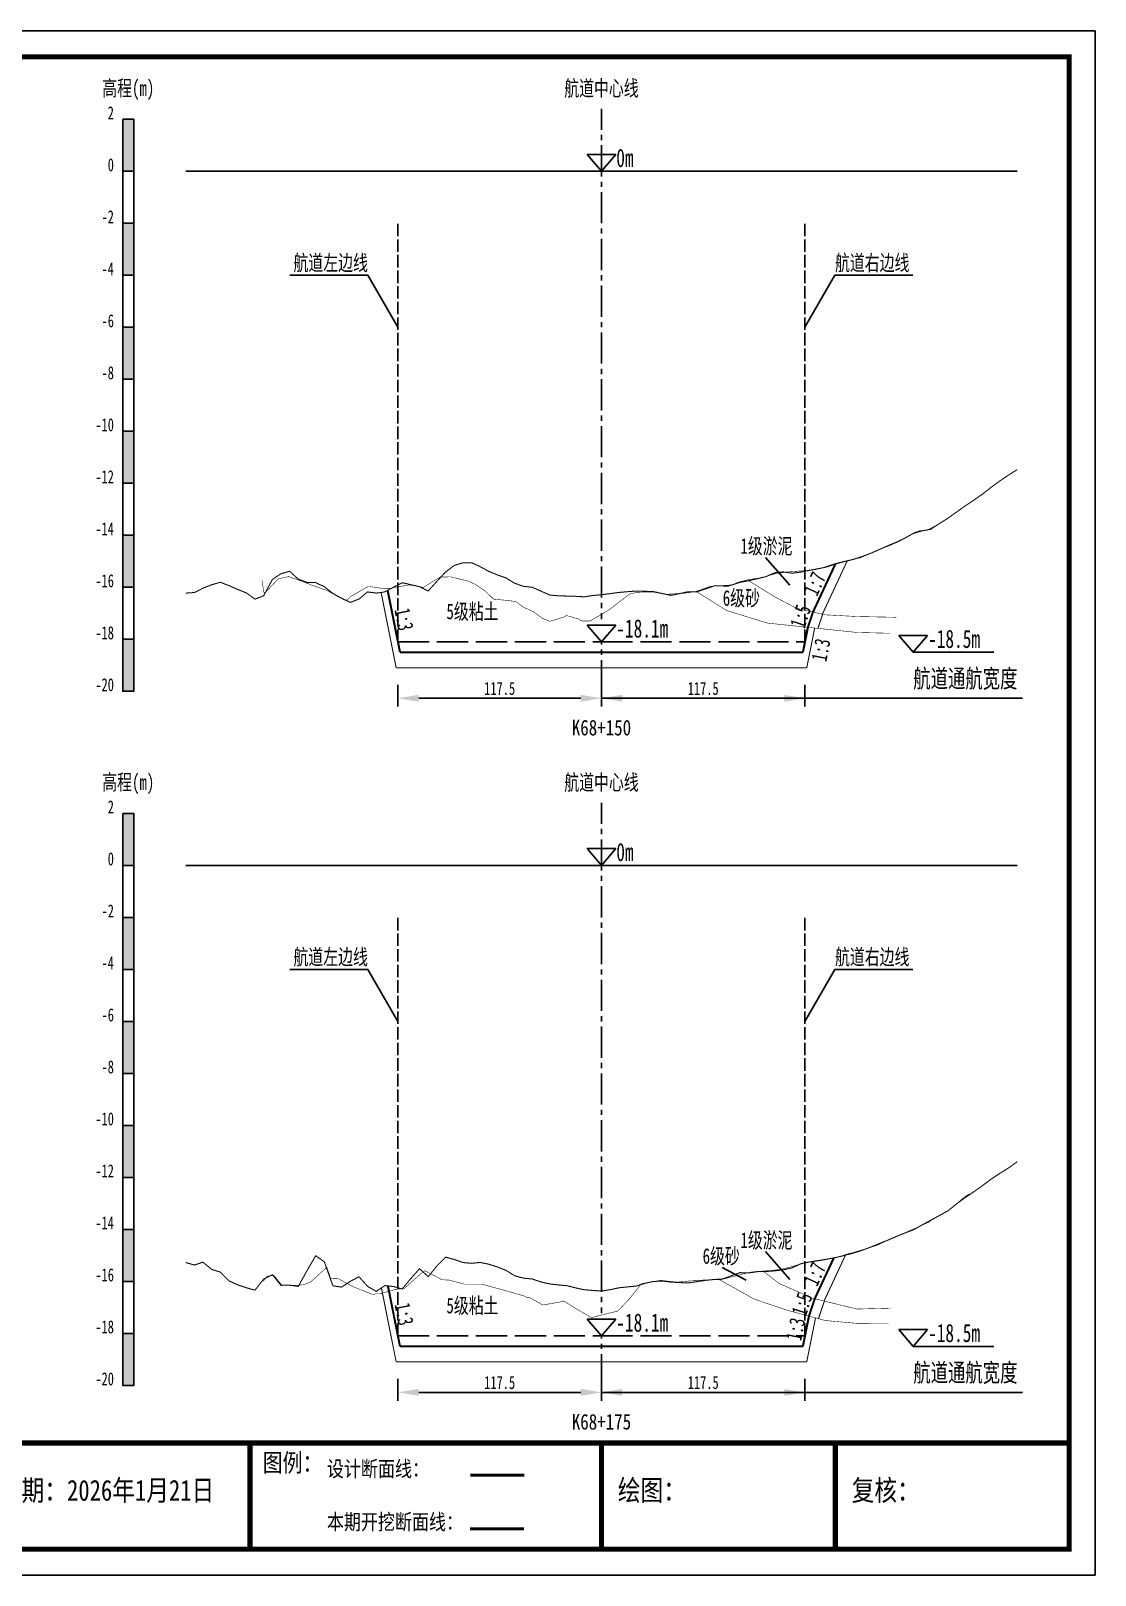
# Model space of a CAD drawing. Header units: millimetres. Extents: x 0 to 1680, y -8762 to 0.
# Drawn here: x 215.2 to 420, y -3415.5 to -3118.5 of the extents above; entities that cross this region are included whole.
import ezdxf
from ezdxf.enums import TextEntityAlignment as Align

# ---------------------------------------------------------------- set-up
doc = ezdxf.new("R2010")
doc.units = ezdxf.units.MM
for name, pattern in [('ACAD_ISO02W100', [15, 12, -3]), ('ACAD_ISO05W100', [33, 24, -3, 0, -3, 0, -3]), ('CENTER2', [1.125, 0.75, -0.125, 0.125, -0.125])]:
    doc.linetypes.add(name, pattern=pattern)
for name, color, linetype in [('0-桩号', 1, 'Continuous'), ('0-航道左右边线标注', 8, 'Continuous'), ('1-疏浚底高', 7, 'Continuous'), ('1-通航宽度', 7, 'Continuous'), ('1-通航底高', 7, 'Continuous'), ('202601', 5, 'Continuous'), ('DMX', 20, 'Continuous'), ('L1', 7, 'Continuous'), ('图幅外框线', 145, 'Continuous'), ('地质分层', 6, 'Continuous'), ('坡比', 1, 'Continuous'), ('尺寸标注', 1, 'Continuous'), ('开挖线', 4, 'Continuous'), ('标尺', 7, 'Continuous'), ('超挖线', 3, 'Continuous'), ('辅助框', 7, 'Continuous'), ('通航底面线', 7, 'ACAD_ISO02W100')]:
    doc.layers.add(name, color=color, linetype=linetype)
doc.styles.get("Standard").update_dxf_attribs({"font": 'arial.ttf'})
doc.styles.add('仿宋', font='仿宋_GB2312.ttf', dxfattribs={"width": 0.8})
doc.styles.add('仿宋GB2312', font='仿宋_GB2312.ttf', dxfattribs={"width": 0.7, "height": 2.5})
doc.styles.add('仿宋体', font='仿宋_GB2312.ttf', dxfattribs={"width": 0.8})
doc.dimstyles.new('2000', dxfattribs={"dimtxt": 3, "dimasz": 2.5, "dimexe": 1.25, "dimexo": 0.625, "dimtad": 1, "dimlfac": 2, "dimdsep": 46, "dimtxsty": 'Standard', "dimcen": 2.5, "dimadec": 0, "dimazin": 0, "dimtfac": 1, "dimtmove": 0, "dimatfit": 3, "dimfxl": 0, "dimarcsym": 0})

# ---------------------------------------------------------------- blocks, each defined once
blk = doc.blocks.new('标尺')
at = {"layer": '标尺', "linetype": 'Continuous'}
for points in [[(-2.116669999959413, 100), (0, 100), (0, 90), (-2.116669999959413, 90)], [(-2.116669999959413, 80), (0, 80), (0, 70), (-2.116669999959413, 70)], [(-2.116669999959413, 60), (0, 60), (0, 50), (-2.116669999959413, 50)], [(-2.116669999959413, 40), (0, 40), (0, 30), (-2.116669999959413, 30)], [(-2.116669999959413, 20), (0, 20), (0, 10), (-2.116669999959413, 10)], [(-2.116669999959413, 0), (0, 0), (0, -10), (-2.116669999959413, -10)]]:
    blk.add_hatch(color=256, dxfattribs=at).paths.add_polyline_path(points)
for p, q in [((-2.116669999959413, -10), (-2.116669999959413, 100)), ((0, -10), (0, 100)), ((-2.116669999959413, 80), (0, 80)), ((-2.116669999959413, 70), (0, 70)), ((-2.116669999959413, 60), (0, 60)), ((-2.116669999959413, 50), (0, 50)), ((-2.116669999959413, 40), (0, 40)), ((-2.116669999959413, 30), (0, 30)), ((-2.116669999959413, 20), (0, 20)), ((-2.116669999959413, 10), (0, 10)), ((-2.116669999959413, 0), (0, 0)), ((-2.116669999959413, -10), (0, -10))]:
    blk.add_line(p, q, dxfattribs=at)
at = {"layer": '标尺'}
for points in [[(-2.116669999959413, 100), (0, 100), (0, 90), (-2.116669999959413, 90)], [(-2.116669999959413, 100), (0, 100), (0, 90), (-2.116669999959413, 90)], [(-2.116669999959413, 80), (0, 80), (0, 70), (-2.116669999959413, 70)], [(-2.116669999959413, 80), (0, 80), (0, 70), (-2.116669999959413, 70)], [(-2.116669999959413, 60), (0, 60), (0, 50), (-2.116669999959413, 50)], [(-2.116669999959413, 60), (0, 60), (0, 50), (-2.116669999959413, 50)], [(-2.116669999959413, 40), (0, 40), (0, 30), (-2.116669999959413, 30)], [(-2.116669999959413, 40), (0, 40), (0, 30), (-2.116669999959413, 30)], [(-2.116669999959413, 20), (0, 20), (0, 10), (-2.116669999959413, 10)], [(-2.116669999959413, 20), (0, 20), (0, 10), (-2.116669999959413, 10)], [(-2.116669999959413, 0), (0, 0), (0, -10), (-2.116669999959413, -10)], [(-2.116669999959413, 0), (0, 0), (0, -10), (-2.116669999959413, -10)]]:
    blk.add_lwpolyline(points, close=True, dxfattribs=at)
at = {"layer": '标尺', "style": '仿宋GB2312', "width": 0.7}
blk.add_text('高程(m)', height=3, dxfattribs=at).set_placement((-1.058334999950603, 106.0000000009313), align=Align.MIDDLE_CENTER)
for s, p in [('2', (-3.816669999971054, 100)), ('0', (-3.816669999971054, 90)), ('-2', (-3.816669999971054, 80)), ('-4', (-3.816669999971054, 70)), ('-6', (-3.816669999971054, 60)), ('-8', (-3.816669999971054, 50)), ('-10', (-3.816669999971054, 40)), ('-12', (-3.816669999971054, 30)), ('-14', (-3.816669999971054, 20)), ('-16', (-3.816669999971054, 10)), ('-18', (-3.816669999971054, 0)), ('-20', (-3.816669999971054, -10))]:
    blk.add_text(s, height=2.5, dxfattribs=at).set_placement(p, align=Align.RIGHT)
blk = doc.blocks.new('*D191')
at = {"layer": 'Defpoints', "color": 0, "ltscale": 0.5}
for p in [(285.833333332486, -3236), (325, -3236), (325, -3246.853841618167)]:
    blk.add_point(p, dxfattribs=at)
at = {"layer": '尺寸标注', "color": 0, "lineweight": -2, "ltscale": 0.5}
for p, q in [((285.833333332486, -3244.25), (285.833333332486, -3248.453841618167)), ((325, -3244.25), (325, -3248.453841618167)), ((289.833333332486, -3246.853841618167), (321, -3246.853841618167))]:
    blk.add_line(p, q, dxfattribs=at)
at = {"layer": '尺寸标注', "color": 0, "ltscale": 0.5}
for points in [[(289.833333332486, -3246.187174951501), (289.833333332486, -3247.520508284834), (285.833333332486, -3246.853841618167)], [(321, -3246.187174951501), (321, -3247.520508284834), (325, -3246.853841618167)]]:
    blk.add_solid(points, dxfattribs=at)
at = {"layer": '尺寸标注', "color": 0, "ltscale": 0.5, "insert": (305.416666666243, -3244.978841618167), "char_height": 2.5, "attachment_point": 5, "style": '仿宋GB2312'}
blk.add_mtext('117.5', dxfattribs=at)
blk = doc.blocks.new('*D192')
at = {"layer": 'Defpoints', "color": 0, "ltscale": 0.5}
for p in [(285.833333333748, -3369.5), (325, -3369.5), (325, -3380.353811520406)]:
    blk.add_point(p, dxfattribs=at)
at = {"layer": '尺寸标注', "color": 0, "lineweight": -2, "ltscale": 0.5}
for p, q in [((285.833333333748, -3377.75), (285.833333333748, -3381.953811520406)), ((325, -3377.75), (325, -3381.953811520406)), ((289.833333333748, -3380.353811520406), (321, -3380.353811520406))]:
    blk.add_line(p, q, dxfattribs=at)
at = {"layer": '尺寸标注', "color": 0, "ltscale": 0.5}
for points in [[(289.833333333748, -3379.68714485374), (289.833333333748, -3381.020478187073), (285.833333333748, -3380.353811520406)], [(321, -3379.68714485374), (321, -3381.020478187073), (325, -3380.353811520406)]]:
    blk.add_solid(points, dxfattribs=at)
at = {"layer": '尺寸标注', "color": 0, "ltscale": 0.5, "insert": (305.416666666874, -3378.478811520406), "char_height": 2.5, "attachment_point": 5, "style": '仿宋GB2312'}
blk.add_mtext('117.5', dxfattribs=at)
blk = doc.blocks.new('*D132')
at = {"layer": 'Defpoints', "color": 0, "ltscale": 0.5}
for p in [(325, -3236), (364.166666666554, -3236), (364.166666666554, -3246.853787995545)]:
    blk.add_point(p, dxfattribs=at)
at = {"layer": '尺寸标注', "color": 0, "lineweight": -2, "ltscale": 0.5}
for p, q in [((325, -3244.25), (325, -3248.453787995545)), ((364.166666666554, -3244.25), (364.166666666554, -3248.453787995545)), ((329, -3246.853787995545), (360.166666666554, -3246.853787995545))]:
    blk.add_line(p, q, dxfattribs=at)
at = {"layer": '尺寸标注', "color": 0, "ltscale": 0.5}
for points in [[(329, -3246.187121328878), (329, -3247.520454662211), (325, -3246.853787995545)], [(360.166666666554, -3246.187121328878), (360.166666666554, -3247.520454662211), (364.166666666554, -3246.853787995545)]]:
    blk.add_solid(points, dxfattribs=at)
at = {"layer": '尺寸标注', "color": 0, "ltscale": 0.5, "insert": (344.583333333277, -3244.978787995545), "char_height": 2.5, "attachment_point": 5, "style": '仿宋GB2312'}
blk.add_mtext('117.5', dxfattribs=at)
blk = doc.blocks.new('*D133')
at = {"layer": 'Defpoints', "color": 0, "ltscale": 0.5}
for p in [(325, -3369.5), (364.1666666675141, -3369.5), (364.1666666675141, -3380.353757886965)]:
    blk.add_point(p, dxfattribs=at)
at = {"layer": '尺寸标注', "color": 0, "lineweight": -2, "ltscale": 0.5}
for p, q in [((325, -3377.75), (325, -3381.953757886964)), ((364.1666666675141, -3377.75), (364.1666666675141, -3381.953757886964)), ((329, -3380.353757886965), (360.1666666675141, -3380.353757886965))]:
    blk.add_line(p, q, dxfattribs=at)
at = {"layer": '尺寸标注', "color": 0, "ltscale": 0.5}
for points in [[(329, -3379.687091220298), (329, -3381.020424553631), (325, -3380.353757886965)], [(360.1666666675141, -3379.687091220298), (360.1666666675141, -3381.020424553631), (364.1666666675141, -3380.353757886965)]]:
    blk.add_solid(points, dxfattribs=at)
at = {"layer": '尺寸标注', "color": 0, "ltscale": 0.5, "insert": (344.583333333757, -3378.478757886965), "char_height": 2.5, "attachment_point": 5, "style": '仿宋GB2312'}
blk.add_mtext('117.5', dxfattribs=at)
blk = doc.blocks.new('通航底高')
at = {"layer": '1-通航底高'}
for p, q in [((-2.762494692986365, 3.232132659759372), (5.923793651163578e-06, 6.932765245437622e-06)), ((2.762506540631875, 3.232132659759372), (-2.762494692986365, 3.232132659759372)), ((5.923793651163578e-06, 6.932765245437622e-06), (2.762506540631875, 3.232132659759372))]:
    blk.add_line(p, q, dxfattribs=at)
at = {"layer": '1-通航底高', "style": '仿宋', "width": 0.7}
blk.add_attdef('通航底高', (2.856129719933961, 0.8203305718488991), '', height=3.5, dxfattribs=at)
blk = doc.blocks.new('疏浚底高')
at = {"layer": '1-疏浚底高'}
for p, q in [((-2.762500616780017, 3.232125726994127), (0, 0)), ((2.762500616838224, 3.232125726994127), (-2.762500616780017, 3.232125726994127)), ((0, 0), (2.762500616838224, 3.232125726994127)), ((-5.923793651163578e-06, -6.932765245437622e-06), (15.51466270413067, -6.932765245437622e-06))]:
    blk.add_line(p, q, dxfattribs=at)
at = {"layer": '1-疏浚底高', "style": '仿宋', "width": 0.7}
blk.add_attdef('疏浚底高', (2.856123796140309, 0.8203236390836537), '', height=3.5, dxfattribs=at)

msp = doc.modelspace()

# ---------------------------------------------------------------- linework, layer by layer
at = {"layer": '0-航道左右边线标注', "linetype": 'ACAD_ISO02W100', "ltscale": 0.2}
for points in [[(285.8333333324858, -3236), (285.8333333324858, -3155.5)], [(364.1666666665542, -3236), (364.1666666665542, -3155.5)], [(285.8333333337482, -3369.5), (285.8333333337482, -3289)], [(364.1666666675142, -3369.5), (364.1666666675142, -3289)]]:
    msp.add_lwpolyline(points, dxfattribs=at)
at = {"layer": '0-航道左右边线标注'}
for points in [[(285.833333332486, -3175.5), (280.0598306406188, -3165.499999999984), (265.0598306406188, -3165.49999999994)], [(364.166666666554, -3175.5), (369.9401693584794, -3165.500000000016), (384.9401693584794, -3165.50000000006)], [(285.833333333748, -3309), (280.0598306418809, -3298.999999999984), (265.0598306418809, -3298.99999999994)], [(364.1666666675141, -3309), (369.9401693594394, -3299.000000000016), (384.9401693594394, -3299.00000000006)]]:
    msp.add_lwpolyline(points, dxfattribs=at)
at = {"layer": '1-通航宽度'}
for points in [[(325, -3246.85), (406, -3246.85)], [(325, -3380.35), (406, -3380.35)]]:
    msp.add_lwpolyline(points, dxfattribs=at)
at = {"layer": 'DMX', "color": 7, "linetype": 'Continuous', "const_width": 0.2}
for points in [[(244.9999999999998, -3226.64000000013), (244.9999999999998, -3226.64000000013), (246.6666666666861, -3226.51500000013), (248.3333333333139, -3225.674999999814), (250, -3225.020000000019), (251.6666666666861, -3224.549999999814), (253.3333333333139, -3225.200000000186), (255, -3225.930000000168), (256.6666666666861, -3226.595000000205), (258.3333333333139, -3227.794999999925), (260, -3227.14000000013), (261.6666666666861, -3224.020000000019), (263.3333333333139, -3222.904999999795), (265, -3222.435000000056), (266.6666666666861, -3223.955000000075), (268.3333333333139, -3224.564999999944), (270, -3224.620000000112), (271.6666666666861, -3225.404999999795), (273.3333333333139, -3226.705000000075), (275, -3227.625), (276.6666666666861, -3228.410000000149), (278.3333333333139, -3227.779999999795), (280, -3226.399999999907), (281.6666666666861, -3226.634999999776), (283.3333333333139, -3226.395000000019), (285, -3225.490000000224), (286.6666666666861, -3224.629999999888), (288.3333333333139, -3225.020000000019), (290, -3225.399999999907), (291.6666666666861, -3226.220000000205), (293.3333333333139, -3224.370000000112), (295, -3222.569999999832), (296.6666666666861, -3221.314999999944), (298.3333333333139, -3220.805000000168), (300, -3220.785000000149), (301.6666666666861, -3221.540000000037), (303.3333333333139, -3222.464999999851), (305, -3223.14000000013), (306.6666666666861, -3223.729999999981), (308.3333333333139, -3224.754999999888), (310, -3225.330000000075), (311.6666666666861, -3225.51500000013), (313.3333333333139, -3226.23499999987), (315, -3226.990000000224), (316.6666666666861, -3227.149999999907), (318.3333333333139, -3227.200000000186), (320, -3227.245000000112), (321.6666666666861, -3227.350000000093), (323.3333333333139, -3227.095000000205), (325, -3226.950000000186), (326.6666666666861, -3226.729999999981), (328.3333333333139, -3226.509999999776), (330, -3226.35999999987), (331.6666666666861, -3226.240000000224), (333.3333333333139, -3226.274999999907), (335, -3226.345000000205), (336.6666666666861, -3226.705000000075), (338.3333333333139, -3227.064999999944), (340, -3226.745000000112), (341.6666666666861, -3226.35999999987), (343.3333333333139, -3226.375), (345, -3225.830000000075), (346.6666666666861, -3225.259999999776), (348.3333333333139, -3225.225000000093), (350, -3225.10999999987), (351.6666666666861, -3224.560000000056), (353.3333333333139, -3224.25), (355, -3223.85999999987), (356.6666666666861, -3223.455000000075), (358.3333333333139, -3222.720000000205), (360, -3222.555000000168), (361.6666666666861, -3222.805000000168), (363.3333333333139, -3222.595000000205), (365, -3222.245000000112), (366.6666666666861, -3221.950000000186), (368.3333333333139, -3221.60999999987), (370, -3221.055000000168), (371.6666666666861, -3220.569999999832), (373.3333333333139, -3220.185000000056), (375, -3219.660000000149), (376.6666666666861, -3219.035000000149), (378.3333333333139, -3218.310000000056), (380, -3217.569999999832), (381.6666666666861, -3216.875), (383.3333333333139, -3216.084999999963), (385, -3215.154999999795), (386.6666666666861, -3214.665000000037), (388.3333333333139, -3214.35999999987), (390, -3213.274999999907), (391.6666666666861, -3212.229999999981), (393.3333333333139, -3211.044999999925), (395, -3209.854999999981), (396.6666666666861, -3208.745000000112), (398.3333333333139, -3207.584999999963), (400, -3206.270000000019), (401.6666666666861, -3205.055000000168), (403.3333333333139, -3203.930000000168), (405, -3202.89000000013)], [(244.9999999999996, -3355.375), (244.9999999999996, -3355.375), (246.6666666666861, -3355.865000000224), (248.3333333333139, -3355.314999999944), (250, -3356.714999999851), (251.6666666666861, -3357.220000000205), (253.3333333333139, -3358.915000000037), (255, -3359.680000000168), (256.6666666666861, -3360.229999999981), (258.3333333333139, -3360.700000000186), (260, -3358.549999999814), (261.6666666666861, -3357.714999999851), (263.3333333333139, -3359.76500000013), (265, -3359.740000000224), (266.6666666666861, -3359.970000000205), (268.3333333333139, -3356.950000000186), (270, -3354.080000000075), (271.6666666666861, -3355.240000000224), (273.3333333333139, -3359.865000000224), (275, -3360.10999999987), (276.6666666666861, -3359.004999999888), (278.3333333333139, -3358.120000000112), (280, -3359.970000000205), (281.6666666666861, -3360.930000000168), (283.3333333333139, -3359.805000000168), (285, -3360), (286.6666666666861, -3360.470000000205), (288.3333333333139, -3358.439999999944), (290, -3356.569999999832), (291.6666666666861, -3358.100000000093), (293.3333333333139, -3356.044999999925), (295, -3354.350000000093), (296.6666666666861, -3354.785000000149), (298.3333333333139, -3355.379999999888), (300, -3355.535000000149), (301.6666666666861, -3355.365000000224), (303.3333333333139, -3355.705000000075), (305, -3356.229999999981), (306.6666666666861, -3356.919999999925), (308.3333333333139, -3357.935000000056), (310, -3358.379999999888), (311.6666666666861, -3358.549999999814), (313.3333333333139, -3359.10999999987), (315, -3359.495000000112), (316.6666666666861, -3359.689999999944), (318.3333333333139, -3359.830000000075), (320, -3360.245000000112), (321.6666666666861, -3360.615000000224), (323.3333333333139, -3360.745000000112), (325, -3360.865000000224), (326.6666666666861, -3360.60999999987), (328.3333333333139, -3360.245000000112), (330, -3360.069999999832), (331.6666666666861, -3359.915000000037), (333.3333333333139, -3359.39000000013), (335, -3359.020000000019), (336.6666666666861, -3358.944999999832), (338.3333333333139, -3359.134999999776), (340, -3359.23499999987), (341.6666666666861, -3359.305000000168), (343.3333333333139, -3359.060000000056), (345, -3358.805000000168), (346.6666666666861, -3358.645000000019), (348.3333333333139, -3358.544999999925), (350, -3357.910000000149), (351.6666666666861, -3357.325000000186), (353.3333333333139, -3357.39000000013), (355, -3357.134999999776), (356.6666666666861, -3357.104999999981), (358.3333333333139, -3356.979999999981), (360, -3356.794999999925), (361.6666666666861, -3356.415000000037), (363.3333333333139, -3355.629999999888), (365, -3355.270000000019), (366.6666666666861, -3355.01500000013), (368.3333333333139, -3354.740000000224), (370, -3354.444999999832), (371.6666666666861, -3354.035000000149), (373.3333333333139, -3353.600000000093), (375, -3353.080000000075), (376.6666666666861, -3352.475000000093), (378.3333333333139, -3351.790000000037), (380, -3351.129999999888), (381.6666666666861, -3350.404999999795), (383.3333333333139, -3349.720000000205), (385, -3349.100000000093), (386.6666666666861, -3348.169999999925), (388.3333333333139, -3347.259999999776), (390, -3346.354999999981), (391.6666666666861, -3345.444999999832), (393.3333333333139, -3344.10999999987), (395, -3342.875), (396.6666666666861, -3341.770000000019), (398.3333333333139, -3340.589999999851), (400, -3339.330000000075), (401.6666666666861, -3338.220000000205), (403.3333333333139, -3337.189999999944), (404.9999999999995, -3335.995000000112)]]:
    msp.add_lwpolyline(points, dxfattribs=at)
at = {"layer": 'L1', "linetype": 'CENTER2', "ltscale": 8}
for p, q in [((324.9999999999995, -3245.5), (324.9999999999995, -3133.5)), ((324.9999999999995, -3378.999999999069), (324.9999999999995, -3266.999999999069))]:
    msp.add_line(p, q, dxfattribs=at)
at = {"layer": 'L1'}
for p, q in [((322.2374993832195, -3142.267874272773), (324.9999999999995, -3145.499999999767)), ((327.7625006168378, -3142.267874272773), (322.2374993832195, -3142.267874272773)), ((324.9999999999995, -3145.499999999767), (327.7625006168378, -3142.267874272773)), ((244.9999999999995, -3145.499999999767), (404.9999999999995, -3145.500000000233)), ((322.2374993832195, -3275.767874271842), (324.9999999999995, -3278.999999998836)), ((327.7625006168378, -3275.767874271842), (322.2374993832195, -3275.767874271842)), ((324.9999999999995, -3278.999999998836), (327.7625006168378, -3275.767874271842)), ((244.9999999999995, -3278.999999998836), (404.9999999999995, -3278.999999999302))]:
    msp.add_line(p, q, dxfattribs=at)
at = {"layer": '地质分层'}
for points in [[(356.5809724840487, -3219.758839008438), (361.2427670771553, -3225.134705933513)], [(356.580972484483, -3353.258839008438), (361.2427670775896, -3358.634705933513)], [(348.2088059432353, -3356.316095766335), (352.8564004377331, -3358.796600509802)]]:
    msp.add_lwpolyline(points, dxfattribs=at)
at = {"layer": '地质分层', "linetype": 'ACAD_ISO05W100', "ltscale": 0.2, "const_width": 0.1, "flags": 128}
for points in [[(353.3333333333139, -3224.25), (358.396973002702, -3227.373993475921), (362.5179650811478, -3229.547060878947), (368.0029983203858, -3230.803104952909), (374.1664774639648, -3231.134999955073), (381.7756120264517, -3231.284014820318)], [(343.3333333333139, -3226.375), (349.1301536886021, -3230.000014825724), (357.0112803950906, -3232.406506348401), (374.1664774639648, -3234.197499940172), (380.493943245456, -3234.352705968398)], [(347.5358458770206, -3358.592849247158), (354.4131067562848, -3362.421863179654), (360.9734951956198, -3364.622719167732), (368.0823869593441, -3366.537352723069), (374.1664774639648, -3367.080000000075), (380.2723615024738, -3367.113211234342)], [(356.2029935779283, -3357.113346115686), (359.2413794361055, -3359.440147932619), (365.6141220014542, -3362.238458513282), (374.1664774639648, -3364.32999994047), (380.6102074276455, -3364.159103112152)]]:
    msp.add_lwpolyline(points, dxfattribs=at)
at = {"layer": '开挖线', "linetype": 'Continuous', "const_width": 0.4, "flags": 128}
for points in [[(365.7027770407885, -3230.276366247595), (370.0070369006693, -3221.052952262071)], [(286.2333333317478, -3237.999999992169), (283.8556136869287, -3226.111401768073)], [(364.7243179787737, -3233.2117434337), (365.7027770407885, -3230.276366247595)], [(363.76666666708, -3237.999999992169), (364.7243179787737, -3233.2117434337)], [(286.2333333317478, -3237.999999992169), (363.76666666708, -3237.999999992169)], [(366.0438885991297, -3362.343561095489), (369.7055633061314, -3354.497115294716)], [(286.233333332182, -3371.499999992169), (283.9077752752105, -3359.872209707311)], [(364.9290532183967, -3365.688067237756), (366.0438885991297, -3362.343561095489)], [(363.7666666675142, -3371.499999992169), (364.9290532183967, -3365.688067237756)], [(286.233333332182, -3371.499999992169), (363.7666666675142, -3371.499999992169)]]:
    msp.add_lwpolyline(points, dxfattribs=at)
at = {"layer": '超挖线', "linetype": 'ACAD_ISO02W100', "ltscale": 0.5, "const_width": 0.2, "flags": 128}
for points in [[(367.5096833714082, -3230.690138396239), (372.3007710786035, -3220.423521880761)], [(285.5000000317053, -3240.999999992169), (282.6001166730695, -3226.50058319899)], [(366.6570703800644, -3233.413521772432), (367.560951463357, -3230.701878522555)], [(364.4999999671222, -3240.999999992169), (366.0303808233881, -3233.348095710841)], [(285.5000000317053, -3240.999999992169), (364.4999999671222, -3240.999999992169)], [(367.8390164624806, -3362.782572816851), (371.9565214191009, -3353.959347909757)], [(285.5000000321396, -3374.499999992169), (282.6528634658493, -3360.264317160717)], [(366.7643028393441, -3366.182353917519), (367.8931502662833, -3362.795811636701)], [(364.4999999675565, -3374.499999992169), (366.1942363173821, -3366.028818243043)], [(285.5000000321396, -3374.499999992169), (364.4999999675565, -3374.499999992169)]]:
    msp.add_lwpolyline(points, dxfattribs=at)
at = {"layer": '辅助框', "color": 24, "const_width": 1}
for points in [[(24.99999999760544, -3390.081966023392), (414.9999999976054, -3390.081966023392)], [(257.3787765634902, -3390.081966023392), (257.3787765634902, -3410.5)], [(324.9999999976054, -3390.081966023392), (324.9999999976054, -3410.5)], [(369.9999999976054, -3390.081966023392), (369.9999999976054, -3390.081966023392), (369.9999999976054, -3410.5)]]:
    msp.add_lwpolyline(points, dxfattribs=at)
at = {"layer": '辅助框', "color": 7, "lineweight": 50}
msp.add_lwpolyline([(299.7886391433875, -3396.280435456122), (310.1471387531686, -3396.280435456122)], dxfattribs=at)
at = {"layer": '辅助框', "color": 1, "lineweight": 50}
msp.add_lwpolyline([(299.7167638399727, -3406.606961125781), (310.0752634497538, -3406.606961125781)], dxfattribs=at)

# ---------------------------------------------------------------- block references
at = {"layer": '1-疏浚底高'}
for p in [(385, -3238), (385, -3371.5)]:
    msp.add_blockref('疏浚底高', p, dxfattribs=at).add_auto_attribs({'疏浚底高': '-18.5m'})
at = {"layer": '标尺'}
for p in [(234.9999999999995, -3235.5), (234.9999999999995, -3368.999999999069)]:
    msp.add_blockref('标尺', p, dxfattribs=at)

# ---------------------------------------------------------------- texts
at = {"layer": '0-航道左右边线标注', "style": '仿宋', "width": 0.7}
for p in [(280.0598306406188, -3165.499999999984), (280.0598306418809, -3298.999999999984)]:
    msp.add_text('航道左边线', height=3, dxfattribs=at).set_placement(p, align=Align.BOTTOM_RIGHT)
for p in [(369.9401693584794, -3165.500000000016), (369.9401693594394, -3299.000000000016)]:
    msp.add_text('航道右边线', height=3, dxfattribs=at).set_placement(p, align=Align.BOTTOM_LEFT)
at = {"layer": '1-通航宽度', "style": '仿宋', "width": 0.7}
for p in [(385, -3245.85), (385, -3379.35)]:
    msp.add_text('航道通航宽度', height=3.5, dxfattribs=at).set_placement(p, align=Align.BOTTOM_LEFT)
at = {"layer": 'L1', "style": '仿宋', "width": 0.7}
for p in [(324.9999999999995, -3129.52892156085), (324.9999999999995, -3263.028921559919)]:
    msp.add_text('航道中心线', height=3, dxfattribs=at).set_placement(p, align=Align.MIDDLE_CENTER)
for p in [(327.8561237953249, -3144.679669429315), (327.8561237953249, -3278.179669428384)]:
    msp.add_text('0m ', height=3.5, dxfattribs=at).set_placement(p)
at = {"layer": '地质分层', "linetype": 'Continuous', "style": '仿宋GB2312', "width": 0.7}
for s, p in [('1级淤泥', (356.7535214188717, -3217.577892421508)), ('5级粘土', (300.1829318263187, -3230.154603305931)), ('6级砂', (351.9216478301188, -3227.573770769581)), ('1级淤泥', (356.753521419306, -3351.077892421508)), ('6级砂', (348.045320350475, -3354.1351584035)), ('5级粘土', (300.182931826753, -3363.654603305931))]:
    msp.add_text(s, height=3, dxfattribs=at).set_placement(p, align=Align.MIDDLE_CENTER)
at = {"layer": '坡比', "style": '仿宋体', "width": 0.7}
for s, rotation, p in [('1:7', 65, (366.0425238301222, -3224.818924454063)), ('1:3', 281, (287.0056337872607, -3231.663463242548)), ('1:5', 72, (363.3161826148923, -3231.111594204977)), ('1:3', 79, (367.2263451408622, -3237.566313150655)), ('1:7', 65, (366.0623594493051, -3357.574567743015)), ('1:5', 72, (363.5890964717688, -3363.383382157269)), ('1:3', 281, (287.031714556909, -3365.293867088618)), ('1:3', 79, (362.3866919857987, -3368.20183437356))]:
    msp.add_text(s, height=3, rotation=rotation, dxfattribs=at).set_placement(p, align=Align.MIDDLE)
at = {"layer": '辅助框', "insert": (259.826933956979, -3392.131954133957), "char_height": 3.5, "width": 20.65205776894732, "attachment_point": 1, "style": '仿宋'}
msp.add_mtext('{\\C3;图例：}', dxfattribs=at)
at = {"layer": '辅助框', "color": 7, "lineweight": 50, "insert": (272.1653762079892, -3393.551345709999), "char_height": 3, "width": 26.24716962347821, "attachment_point": 1, "style": '仿宋'}
msp.add_mtext('设计断面线：', dxfattribs=at)
at = {"layer": '辅助框', "lineweight": 0, "char_height": 4, "width": 115.8863471220259, "attachment_point": 1}
for s, insert in [('{\\fKaiTi|b0|i0|c134|p49;\\W0.8;测量日期：2026年1月21日}', (200.328427523971, -3397.182042507085)), ('{\\fKaiTi|b0|i0|c134|p49;\\W0.8;绘图：}', (328.155093367075, -3397.182042507085)), ('{\\fKaiTi|b0|i0|c134|p49;\\W0.8;复核：}', (373.155093367075, -3397.182042507085))]:
    msp.add_mtext(s, dxfattribs=dict(at, insert=insert))
at = {"layer": '辅助框', "color": 1, "insert": (272.1653762079892, -3403.760362698303), "char_height": 3, "width": 26.24716962347821, "attachment_point": 1, "style": '仿宋'}
msp.add_mtext('本期开挖断面线：', dxfattribs=at)

# ---------------------------------------------------------------- wipeouts: each hides what was drawn before it
for points in [[(319.1678378378376, -3254.105927026794), (319.1678378378376, -3250.9518729727397), (330.7672972972971, -3250.9518729727397), (330.7672972972971, -3254.105927026794)], [(319.1678378378376, -3387.605927025863), (319.1678378378376, -3384.451872971809), (330.7672972972971, -3384.451872971809), (330.7672972972971, -3387.605927025863)]]:
    msp.add_wipeout(points).dxf.layer = '0-桩号'

# ---------------------------------------------------------------- next in the draw order: texts
at = {"layer": '0-桩号', "style": '仿宋', "width": 0.8}
for s, p in [('K68+150', (325, -3252.5289)), ('K68+175', (325, -3386.0289))]:
    msp.add_text(s, height=3, dxfattribs=at).set_placement(p, align=Align.MIDDLE)

# ---------------------------------------------------------------- next in the draw order: wipeouts: each hides what was drawn before it
for points in [[(338.32193182584143, -3236.000006932765), (322.1304279924805, -3236.000006932765), (322.1304279924805, -3231.651016643063), (338.32193182584143, -3231.651016643063)], [(338.321937749635, -3369.5), (322.1304339162741, -3369.5), (322.1304339162741, -3365.1510097102982), (338.321937749635, -3365.1510097102982)]]:
    msp.add_wipeout(points).dxf.layer = '1-通航底高'

# ---------------------------------------------------------------- next in the draw order: linework, layer by layer
at = {"layer": '202601', "color": 1, "linetype": 'Continuous', "const_width": 0.1}
for points in [[(259.6769999999996, -3224.199999999767), (260.0268888888885, -3226.500003814464), (260.4002222222215, -3226.450002670055), (262.7802222222215, -3223.900001525646), (264.8135555555555, -3223.450000762707), (267.9368888888885, -3224.550002097852), (268.4335555555555, -3224.799998283153), (268.6202222222215, -3224.799998283153), (268.8435555555556, -3224.950001716381), (272.2335555555555, -3226.1499958036), (274.1735555555555, -3227.250001907116), (275.5068888888885, -3227.949998855359), (276.0768888888886, -3227.949998855359), (276.6535555555556, -3227.350004195934), (279.9168888888885, -3225.449998855358), (280.5802222222216, -3225.399997710949), (283.3668888888885, -3225.799997329479), (284.3435555555556, -3225.74999618507), (284.8502222222215, -3225.600002288586), (287.9902222222215, -3225.049999236828), (289.9268888888885, -3225.350001334911), (290.6802222222216, -3225.550001144176), (293.9768888888885, -3223.549998283153), (294.4368888888885, -3223.549998283153), (295.9702222222215, -3223.500001907116), (299.4502222222216, -3224.350002288586), (300.7135555555556, -3224.950001716381), (302.6602222222215, -3226.249998092419), (304.2335555555555, -3227.799995422131), (306.4802222222215, -3227.999999999767), (308.5235555555556, -3228.24999618507), (310.0168888888886, -3229.350002288586), (311.8868888888886, -3230.200002670055), (313.6035555555555, -3231.450002670055), (315.0102222222216, -3232.049997329479), (315.9402222222216, -3231.800001144176), (317.7135555555556, -3231.249998092419), (318.2668888888886, -3230.950000762707), (320.5768888888886, -3231.599996566539), (321.2102222222215, -3231.99999618507), (322.8068888888886, -3231.99999618507), (325.9602222222215, -3230.150001525646), (326.4568888888886, -3229.850004195934), (328.1535555555556, -3228.550003051525), (330.4102222222215, -3226.800001144176), (331.8368888888886, -3226.500003814464), (333.3502222222215, -3226.400001525646), (335.0968888888885, -3226.450002670055), (337.5635555555555, -3226.850002288586), (340.9868888888885, -3226.649997710949), (342.7668888888886, -3226.400001525646), (343.7035555555556, -3226.1499958036), (346.0568888888886, -3225.300000190502), (348.0735555555555, -3225.300000190502), (349.4202222222216, -3225.350001334911), (351.2868888888885, -3224.550002097852), (353.4735555555555, -3223.999999046093), (355.5502222222216, -3223.700001716381), (355.7668888888886, -3223.650000571972), (358.5068888888886, -3222.899997710949), (360.9068888888885, -3222.549999236828), (360.9602222222215, -3222.549999236828), (360.9902222222215, -3222.549999236828), (364.3502222222215, -3222.299998283153), (366.2935555555555, -3222.099998473888), (367.8235555555556, -3221.649997710949), (370.1102222222215, -3220.899999618298), (371.9068888888885, -3220.449998855358), (374.0868888888886, -3219.999998092419), (374.8002222222216, -3219.849999427563), (376.8635555555555, -3218.949997901685), (378.8968888888886, -3218.100002288586), (380.6568888888885, -3217.400000571972), (382.2602222222216, -3216.699998855359), (385.1735555555555, -3214.999998092419), (386.3235555555556, -3214.599998473888), (387.6735555555555, -3214.550002097852), (389.9402222222216, -3213.300002097852), (392.5002222222215, -3211.699998855358), (394.3168888888886, -3210.399997710949), (395.3502222222215, -3209.599998473888), (395.8335555555556, -3209.300001144176)], [(259.9100000001986, -3358.999999999069), (260.6902222224205, -3358.000000952744), (262.0402222224205, -3357.899998663925), (263.4502222224206, -3359.699996947312), (266.4168888890875, -3359.749998091721), (267.1602222224205, -3359.699996947312), (267.6302222224206, -3359.649995802902), (268.9435555557545, -3359.200004576706), (272.1535555557546, -3356.300000189803), (272.9102222224205, -3358.450001715683), (274.1935555557545, -3358.400000571274), (277.2468888890875, -3360.049995421433), (281.0368888890875, -3361.550001143479), (281.5035555557545, -3361.399997710251), (282.3402222224206, -3361.399997710251), (285.3768888890876, -3360.549997328781), (287.0835555557546, -3360.350002287888), (290.2768888890876, -3357.499999045395), (290.9902222224206, -3356.950000762009), (294.3602222224206, -3358.699997900987), (295.6535555557546, -3358.749999045395), (298.6868888890875, -3359.550003050827), (300.4035555557546, -3359.550003050827), (302.0168888890876, -3359.550003050827), (307.1235555557545, -3360.949996947312), (307.2135555557546, -3360.949996947312), (307.4435555557545, -3361.04999923613), (310.0302222224205, -3361.799997328781), (310.5468888890875, -3362.050003050827), (311.1768888890875, -3362.100004195236), (313.7168888890876, -3363.54999923613), (317.1802222224205, -3362.950004576706), (317.5268888890876, -3362.900003432297), (317.7202222224206, -3362.749999999069), (319.8302222224206, -3364.100002287888), (323.0302222224205, -3365.949996947312), (323.3002222224205, -3365.999998091721), (323.6968888890876, -3365.800003050827), (328.1668888890875, -3364.699996947312), (330.3035555557545, -3362.450002669358), (332.7202222224205, -3359.450000762009), (335.5335555557546, -3358.94999885466), (336.4035555557546, -3358.800000189804), (336.8102222224206, -3358.850001334214), (337.6402222224206, -3358.94999885466), (339.5968888890876, -3359.150003432297), (342.2335555557545, -3358.899997710251), (343.7035555557545, -3358.850001334214), (344.5302222224205, -3358.749999045395), (347.9168888890875, -3358.699997900987), (352.7568888890876, -3357.449997900986), (353.9468888890876, -3357.200001715683), (354.3202222224206, -3357.150000571274), (354.7535555557545, -3357.099999426865), (357.8735555557545, -3356.8999996176), (359.7268888890875, -3356.649998663925), (360.9435555557545, -3356.350001334214), (362.8402222224206, -3355.799998282456), (364.0668888890875, -3355.449999808335), (366.3268888890876, -3355.149997710251), (368.1235555557545, -3354.850000380539), (370.4168888890875, -3354.349998473191), (372.5935555557545, -3353.650001524948), (373.1702222224205, -3353.54999923613), (373.9668888890876, -3353.299998282456), (376.1502222224206, -3352.649997710251), (377.7468888890876, -3352.150000571274), (378.0968888890876, -3352.049998282456), (378.9135555557546, -3351.649998663925), (381.7868888890875, -3350.350002287888), (384.4368888890875, -3349.199999808335), (384.7102222224206, -3349.100002287888), (388.0002222224206, -3347.600001334214), (388.5902222224206, -3347.200001715683), (389.7402222224206, -3346.550001143479), (392.1602222224205, -3345.100001334214), (394.5668888890875, -3343.000000952744), (394.9002222224206, -3342.800001143479), (395.2435555557545, -3342.499999045395), (395.8335555557545, -3342.200001715683)]]:
    msp.add_lwpolyline(points, dxfattribs=at)
at = {"layer": '图幅外框线'}
msp.add_lwpolyline([(-2.394557441220968e-09, -3118.5), (419.9999999976054, -3118.5), (419.9999999976054, -3415.5), (-2.394557441220968e-09, -3415.5)], close=True, dxfattribs=at)
at = {"layer": '辅助框', "color": 24, "const_width": 1}
msp.add_lwpolyline([(414.9999999976054, -3410.5), (414.9999999976054, -3123.5), (24.99999999760544, -3123.5), (24.99999999760544, -3410.5)], close=True, dxfattribs=at)
at = {"layer": '通航底面线', "ltscale": 0.5}
for points in [[(285.8333333333139, -3236), (325, -3236), (364.1666666666861, -3236)], [(285.8333333333139, -3369.5), (325, -3369.5), (364.1666666666861, -3369.5)]]:
    msp.add_lwpolyline(points, dxfattribs=at)

# ---------------------------------------------------------------- next in the draw order: block references
at = {"layer": '1-通航底高'}
for p in [(325, -3236), (325, -3369.5)]:
    msp.add_blockref('通航底高', p, dxfattribs=at).add_auto_attribs({'通航底高': '-18.1m'})

# ---------------------------------------------------------------- next in the draw order: dimensions: what is measured, and where the dimension line sits
at = {"layer": '尺寸标注', "ltscale": 0.5}
for p1, p2, distance, picture, middle in [((285.833333332486, -3236), (325, -3236), -10.853841618166825, '*D191', (305.416666666243, -3244.978841618167)), ((325, -3236), (364.166666666554, -3236), -10.85378799554519, '*D132', (344.583333333277, -3244.978787995545)), ((285.833333333748, -3369.5), (325, -3369.5), -10.853811520405998, '*D192', (305.416666666874, -3378.478811520406)), ((325, -3369.5), (364.1666666675141, -3369.5), -10.853757886965013, '*D133', (344.583333333757, -3378.478757886965))]:
    dim = msp.add_aligned_dim(p1=p1, p2=p2, distance=distance, dimstyle='2000', override={"dimtxt": 3.5, "dimasz": 4, "dimexe": 1.6, "dimexo": 8.25, "dimlfac": 3, "dimtxsty": '仿宋GB2312'}, dxfattribs=at)
    dim.commit()
    dim.dimension.update_dxf_attribs({"geometry": picture, "text_midpoint": middle})

doc.saveas('drawing.dxf')
